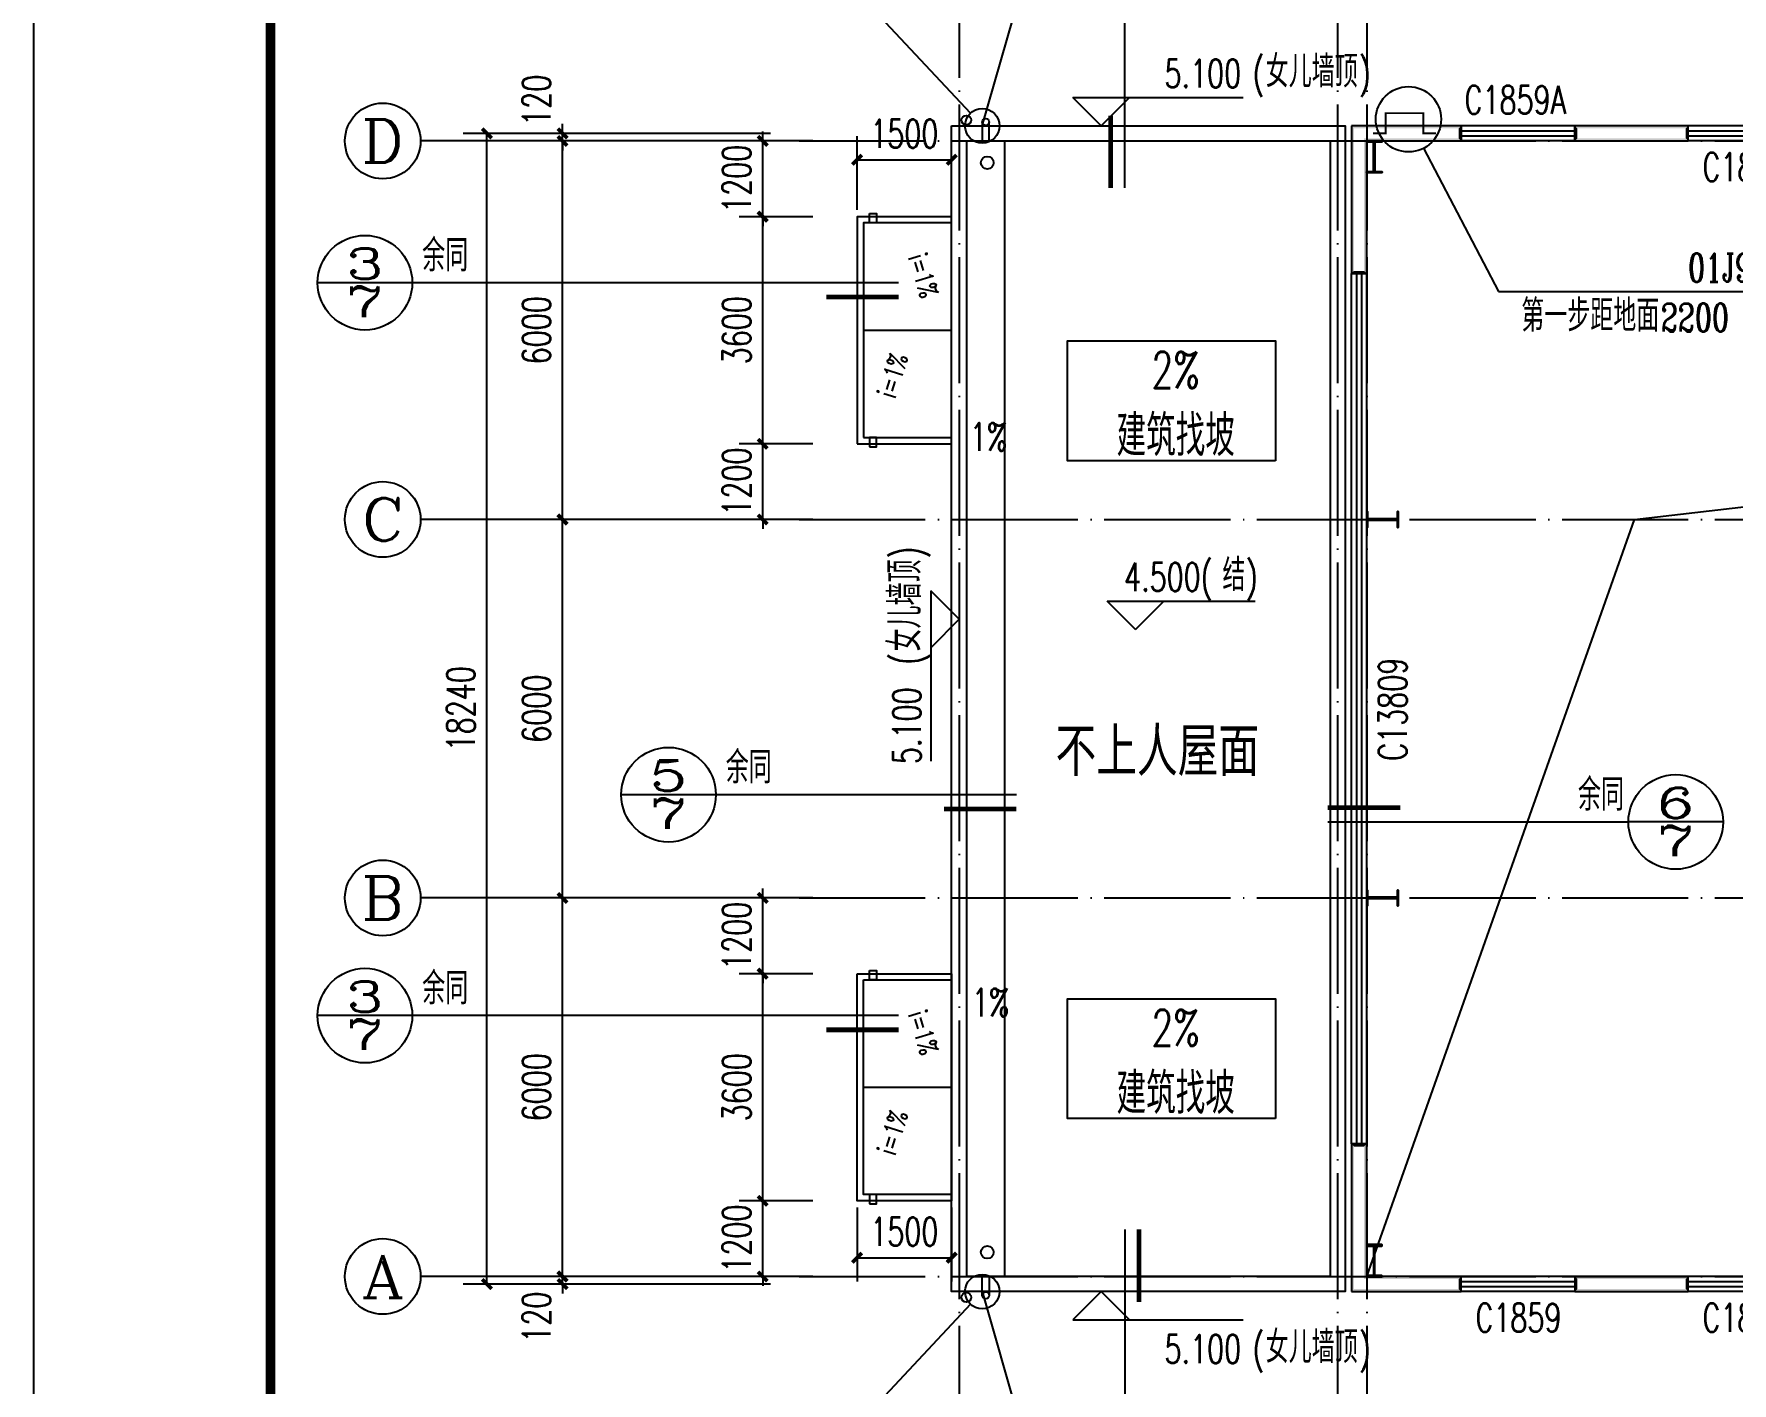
# Model space of a CAD drawing. Header units: millimetres. Extents: x 4279522 to 4437387, y 18981343 to 19528009.
# Drawn here: x 4333912 to 4360835, y 19281034 to 19302420 of the extents above; entities that cross this region are included whole.
import ezdxf
from ezdxf.enums import TextEntityAlignment as Align

# ---------------------------------------------------------------- set-up
doc = ezdxf.new("R2010")
doc.units = ezdxf.units.MM
doc.header["$LTSCALE"] = 1000
doc.header["$MEASUREMENT"] = 0
doc.linetypes.add('DOTE', pattern=[2.42, 2, -0.2, 0.02, -0.2])
doc.layers.get('Defpoints').update_dxf_attribs({"color": 1})
for name, color, linetype in [('0 -  屋顶线', 150, 'Continuous'), ('AXIS_TEXT', 7, 'Continuous'), ('AXIS_外部', 171, 'Continuous'), ('DIM_IDEN', 171, 'Continuous'), ('DIM_SYMB', 165, 'Continuous'), ('DOTE', 250, 'DOTE'), ('GROUND', 150, 'Continuous'), ('LVTRY', 6, 'Continuous'), ('PUB_DIM', 161, 'Continuous'), ('PUB_TEXT', 7, 'Continuous'), ('PUB_WALL', 9, 'Continuous'), ('ROOF', 4, 'Continuous'), ('TK', 4, 'Continuous'), ('VPIPE-雨水', 4, 'Continuous'), ('WALL', 9, 'Continuous'), ('WINDOW', 140, 'Continuous'), ('WINDOW_TEXT', 7, 'Continuous'), ('标高', 83, 'Continuous')]:
    doc.layers.add(name, color=color, linetype=linetype)
doc.layers.add('Pkpm_柱子', color=3, linetype='Continuous', lineweight=35)
doc.styles.add('_TCH_AXIS', font='COMPLEX', dxfattribs={"bigfont": 'GBCBIG'})
doc.styles.add('_TCH_DIM', font='SIMPLEX', dxfattribs={"bigfont": 'GBCBIG'})
doc.styles.add('_TCH_DIM_T3', font='SIMPLEX', dxfattribs={"width": 0.705882, "bigfont": 'GBCBIG'})
doc.styles.add('_TCH_LABEL', font='COMPLEX', dxfattribs={"bigfont": 'GBCBIG'})
doc.styles.add('_TCH_WINDOW', font='SIMPLEX', dxfattribs={"height": 3.5, "bigfont": 'GBCBIG'})
doc.styles.add('COMPLEX', font='COMPLEX')
doc.styles.add('HT', font='simhei.ttf', dxfattribs={"width": 0.7})
doc.dimstyles.new('_TCH_ARCH&&150', dxfattribs={"dimtxt": 446.25, "dimasz": 150, "dimexe": 375, "dimexo": 450, "dimgap": 189.375, "dimtad": 1, "dimdec": 0, "dimzin": 0, "dimdsep": 46, "dimtxsty": '_TCH_DIM_T3', "dimblk": 'ARCHTICK', "dimcen": 0.09, "dimclrt": 7, "dimazin": 2, "dimtfac": 1, "dimtdec": 0, "dimtix": 1, "dimtmove": 2, "dimatfit": 3, "dimfxl": 0, "dimtolj": 1, "dimtzin": 0, "dimarcsym": 0})

# ---------------------------------------------------------------- blocks, each defined once
blk = doc.blocks.new('GeYuanFrame_76024051', base_point=(18.76, 4.34))
at = {"layer": 'TK'}
blk.add_lwpolyline([(18.76, 424.34), (686.76, 424.34), (686.76, 4.34), (18.76, 4.34), (18.76, 424.34)], dxfattribs=at)
at = {"layer": 'TK', "const_width": 1}
blk.add_lwpolyline([(676.76, 414.34), (43.76, 414.34), (43.76, 14.34), (676.76, 14.34)], close=True, dxfattribs=at)
blk = doc.blocks.new('_ArchTick')
at = {"color": 0, "linetype": 'ByBlock', "const_width": 0.4}
blk.add_lwpolyline([(-0.5, -0.5), (0.5, 0.5)], dxfattribs=at)
blk = doc.blocks.new('*D184')
at = {"layer": 'Defpoints', "color": 0}
for p in [(4345466, 19283923), (4346712, 19283923), (4346712, 19282723)]:
    blk.add_point(p, dxfattribs=at)
at = {"layer": 'PUB_DIM', "color": 0, "lineweight": -2}
for p, q in [((4345466, 19283923), (4345466, 19284073)), ((4346262, 19283923), (4345091, 19283923)), ((4345466, 19282723), (4345466, 19283923)), ((4346262, 19282723), (4345091, 19282723)), ((4345466, 19282723), (4345466, 19282573))]:
    blk.add_line(p, q, dxfattribs=at)
at = {"layer": 'PUB_DIM', "color": 0, "lineweight": -2, "xscale": 150, "yscale": 150, "zscale": 150}
for p, rotation in [((4345466, 19283923), 270), ((4345466, 19282723), 90)]:
    blk.add_blockref('_ArchTick', p, dxfattribs=dict(at, rotation=rotation))
at = {"layer": 'PUB_DIM', "color": 7, "insert": (4345054, 19283323), "char_height": 446.2, "attachment_point": 5, "rotation": 90, "style": '_TCH_DIM_T3'}
blk.add_mtext('\\A1;1200', dxfattribs=at)
blk = doc.blocks.new('*D185')
at = {"layer": 'Defpoints', "color": 0}
for p in [(4345466, 19287523), (4346712, 19287523), (4346712, 19283923)]:
    blk.add_point(p, dxfattribs=at)
at = {"layer": 'PUB_DIM', "color": 0, "lineweight": -2}
for p, q in [((4346262, 19287523), (4345091, 19287523)), ((4345466, 19283923), (4345466, 19287523)), ((4346262, 19283923), (4345091, 19283923))]:
    blk.add_line(p, q, dxfattribs=at)
at = {"layer": 'PUB_DIM', "color": 0, "lineweight": -2, "xscale": 150, "yscale": 150, "zscale": 150}
for p, rotation in [((4345466, 19287523), 90), ((4345466, 19283923), 270)]:
    blk.add_blockref('_ArchTick', p, dxfattribs=dict(at, rotation=rotation))
at = {"layer": 'PUB_DIM', "color": 7, "insert": (4345054, 19285723), "char_height": 446.2, "attachment_point": 5, "rotation": 90, "style": '_TCH_DIM_T3'}
blk.add_mtext('\\A1;3600', dxfattribs=at)
blk = doc.blocks.new('*D186')
at = {"layer": 'Defpoints', "color": 0}
for p in [(4345466, 19288723), (4346712, 19288723), (4346712, 19287523)]:
    blk.add_point(p, dxfattribs=at)
at = {"layer": 'PUB_DIM', "color": 0, "lineweight": -2}
for p, q in [((4345466, 19288723), (4345466, 19288873)), ((4346262, 19288723), (4345091, 19288723)), ((4345466, 19287523), (4345466, 19288723)), ((4346262, 19287523), (4345091, 19287523)), ((4345466, 19287523), (4345466, 19287373))]:
    blk.add_line(p, q, dxfattribs=at)
at = {"layer": 'PUB_DIM', "color": 0, "lineweight": -2, "xscale": 150, "yscale": 150, "zscale": 150}
for p, rotation in [((4345466, 19288723), 270), ((4345466, 19287523), 90)]:
    blk.add_blockref('_ArchTick', p, dxfattribs=dict(at, rotation=rotation))
at = {"layer": 'PUB_DIM', "color": 7, "insert": (4345054, 19288123), "char_height": 446.2, "attachment_point": 5, "rotation": 90, "style": '_TCH_DIM_T3'}
blk.add_mtext('\\A1;1200', dxfattribs=at)
blk = doc.blocks.new('*D187')
at = {"layer": 'Defpoints', "color": 0}
for p in [(4346962, 19284266), (4348462, 19284266), (4348462, 19283021)]:
    blk.add_point(p, dxfattribs=at)
at = {"layer": 'PUB_DIM', "color": 0, "lineweight": -2}
for p, q in [((4346962, 19283816), (4346962, 19282646)), ((4348462, 19283816), (4348462, 19282646)), ((4346962, 19283021), (4348462, 19283021))]:
    blk.add_line(p, q, dxfattribs=at)
at = {"layer": 'PUB_DIM', "color": 0, "lineweight": -2, "xscale": 150, "yscale": 150, "zscale": 150, "rotation": 180}
blk.add_blockref('_ArchTick', (4346962, 19283021), dxfattribs=at)
at = {"layer": 'PUB_DIM', "color": 0, "lineweight": -2, "xscale": 150, "yscale": 150, "zscale": 150}
blk.add_blockref('_ArchTick', (4348462, 19283021), dxfattribs=at)
at = {"layer": 'PUB_DIM', "color": 7, "insert": (4347712, 19283433), "char_height": 446.2, "attachment_point": 5, "style": '_TCH_DIM_T3'}
blk.add_mtext('\\A1;1500', dxfattribs=at)
blk = doc.blocks.new('*D188')
at = {"layer": 'Defpoints', "color": 0}
for p in [(4345466, 19300723), (4346712, 19300723), (4346712, 19299523)]:
    blk.add_point(p, dxfattribs=at)
at = {"layer": 'PUB_DIM', "color": 0, "lineweight": -2}
for p, q in [((4346262, 19300723), (4345091, 19300723)), ((4345466, 19300723), (4345466, 19300873)), ((4345466, 19299523), (4345466, 19300723)), ((4346262, 19299523), (4345091, 19299523)), ((4345466, 19299523), (4345466, 19299373))]:
    blk.add_line(p, q, dxfattribs=at)
at = {"layer": 'PUB_DIM', "color": 0, "lineweight": -2, "xscale": 150, "yscale": 150, "zscale": 150}
for p, rotation in [((4345466, 19300723), 270), ((4345466, 19299523), 90)]:
    blk.add_blockref('_ArchTick', p, dxfattribs=dict(at, rotation=rotation))
at = {"layer": 'PUB_DIM', "color": 7, "insert": (4345054, 19300123), "char_height": 446.2, "attachment_point": 5, "rotation": 90, "style": '_TCH_DIM_T3'}
blk.add_mtext('\\A1;1200', dxfattribs=at)
blk = doc.blocks.new('*D189')
at = {"layer": 'Defpoints', "color": 0}
for p in [(4345466, 19299523), (4346712, 19299523), (4346712, 19295923)]:
    blk.add_point(p, dxfattribs=at)
at = {"layer": 'PUB_DIM', "color": 0, "lineweight": -2}
for p, q in [((4346262, 19299523), (4345091, 19299523)), ((4345466, 19295923), (4345466, 19299523)), ((4346262, 19295923), (4345091, 19295923))]:
    blk.add_line(p, q, dxfattribs=at)
at = {"layer": 'PUB_DIM', "color": 0, "lineweight": -2, "xscale": 150, "yscale": 150, "zscale": 150}
for p, rotation in [((4345466, 19299523), 90), ((4345466, 19295923), 270)]:
    blk.add_blockref('_ArchTick', p, dxfattribs=dict(at, rotation=rotation))
at = {"layer": 'PUB_DIM', "color": 7, "insert": (4345054, 19297723), "char_height": 446.2, "attachment_point": 5, "rotation": 90, "style": '_TCH_DIM_T3'}
blk.add_mtext('\\A1;3600', dxfattribs=at)
blk = doc.blocks.new('*D190')
at = {"layer": 'Defpoints', "color": 0}
for p in [(4345466, 19295923), (4346712, 19295923), (4346712, 19294723)]:
    blk.add_point(p, dxfattribs=at)
at = {"layer": 'PUB_DIM', "color": 0, "lineweight": -2}
for p, q in [((4346262, 19295923), (4345091, 19295923)), ((4345466, 19295923), (4345466, 19296073)), ((4345466, 19294723), (4345466, 19295923)), ((4346262, 19294723), (4345091, 19294723)), ((4345466, 19294723), (4345466, 19294573))]:
    blk.add_line(p, q, dxfattribs=at)
at = {"layer": 'PUB_DIM', "color": 0, "lineweight": -2, "xscale": 150, "yscale": 150, "zscale": 150}
for p, rotation in [((4345466, 19295923), 270), ((4345466, 19294723), 90)]:
    blk.add_blockref('_ArchTick', p, dxfattribs=dict(at, rotation=rotation))
at = {"layer": 'PUB_DIM', "color": 7, "insert": (4345054, 19295323), "char_height": 446.2, "attachment_point": 5, "rotation": 90, "style": '_TCH_DIM_T3'}
blk.add_mtext('\\A1;1200', dxfattribs=at)
blk = doc.blocks.new('*D191')
at = {"layer": 'Defpoints', "color": 0}
for p in [(4348462, 19300426), (4346962, 19299180), (4348462, 19299180)]:
    blk.add_point(p, dxfattribs=at)
at = {"layer": 'PUB_DIM', "color": 0, "lineweight": -2}
for p, q in [((4346962, 19299630), (4346962, 19300801)), ((4348462, 19299630), (4348462, 19300801)), ((4346962, 19300426), (4348462, 19300426))]:
    blk.add_line(p, q, dxfattribs=at)
at = {"layer": 'PUB_DIM', "color": 0, "lineweight": -2, "xscale": 150, "yscale": 150, "zscale": 150, "rotation": 180}
blk.add_blockref('_ArchTick', (4346962, 19300426), dxfattribs=at)
at = {"layer": 'PUB_DIM', "color": 0, "lineweight": -2, "xscale": 150, "yscale": 150, "zscale": 150}
blk.add_blockref('_ArchTick', (4348462, 19300426), dxfattribs=at)
at = {"layer": 'PUB_DIM', "color": 7, "insert": (4347712, 19300839), "char_height": 446.2, "attachment_point": 5, "style": '_TCH_DIM_T3'}
blk.add_mtext('\\A1;1500', dxfattribs=at)
blk = doc.blocks.new('*D298')
at = {"layer": 'AXIS_外部', "color": 0, "lineweight": -2}
for p, q in [((4345592, 19282723), (4341917, 19282723)), ((4342292, 19282723), (4342292, 19282873)), ((4342292, 19282603), (4342292, 19282723)), ((4345592, 19282603), (4341917, 19282603)), ((4342292, 19282603), (4342292, 19282453))]:
    blk.add_line(p, q, dxfattribs=at)
at = {"layer": 'Defpoints', "color": 0}
for p in [(4342292, 19282723), (4346042, 19282723), (4346042, 19282603)]:
    blk.add_point(p, dxfattribs=at)
at = {"layer": 'AXIS_外部', "color": 0, "lineweight": -2, "xscale": 150, "yscale": 150, "zscale": 150}
for p, rotation in [((4342292, 19282723), 270), ((4342292, 19282603), 90)]:
    blk.add_blockref('_ArchTick', p, dxfattribs=dict(at, rotation=rotation))
at = {"layer": 'AXIS_外部', "color": 7, "insert": (4341880, 19282078), "char_height": 446.2, "attachment_point": 5, "rotation": 90, "style": '_TCH_DIM_T3'}
blk.add_mtext('\\A1;120', dxfattribs=at)
blk = doc.blocks.new('*D299')
at = {"layer": 'AXIS_外部', "color": 0, "lineweight": -2}
for p, q in [((4345592, 19288723), (4341917, 19288723)), ((4342292, 19282723), (4342292, 19288723)), ((4345592, 19282723), (4341917, 19282723))]:
    blk.add_line(p, q, dxfattribs=at)
at = {"layer": 'Defpoints', "color": 0}
for p in [(4342292, 19288723), (4346042, 19288723), (4346042, 19282723)]:
    blk.add_point(p, dxfattribs=at)
at = {"layer": 'AXIS_外部', "color": 0, "lineweight": -2, "xscale": 150, "yscale": 150, "zscale": 150}
for p, rotation in [((4342292, 19288723), 90), ((4342292, 19282723), 270)]:
    blk.add_blockref('_ArchTick', p, dxfattribs=dict(at, rotation=rotation))
at = {"layer": 'AXIS_外部', "color": 7, "insert": (4341880, 19285723), "char_height": 446.2, "attachment_point": 5, "rotation": 90, "style": '_TCH_DIM_T3'}
blk.add_mtext('\\A1;6000', dxfattribs=at)
blk = doc.blocks.new('*D300')
at = {"layer": 'AXIS_外部', "color": 0, "lineweight": -2}
for p, q in [((4345592, 19294723), (4341917, 19294723)), ((4342292, 19288723), (4342292, 19294723)), ((4345592, 19288723), (4341917, 19288723))]:
    blk.add_line(p, q, dxfattribs=at)
at = {"layer": 'Defpoints', "color": 0}
for p in [(4342292, 19294723), (4346042, 19294723), (4346042, 19288723)]:
    blk.add_point(p, dxfattribs=at)
at = {"layer": 'AXIS_外部', "color": 0, "lineweight": -2, "xscale": 150, "yscale": 150, "zscale": 150}
for p, rotation in [((4342292, 19294723), 90), ((4342292, 19288723), 270)]:
    blk.add_blockref('_ArchTick', p, dxfattribs=dict(at, rotation=rotation))
at = {"layer": 'AXIS_外部', "color": 7, "insert": (4341880, 19291723), "char_height": 446.2, "attachment_point": 5, "rotation": 90, "style": '_TCH_DIM_T3'}
blk.add_mtext('\\A1;6000', dxfattribs=at)
blk = doc.blocks.new('*D301')
at = {"layer": 'AXIS_外部', "color": 0, "lineweight": -2}
for p, q in [((4345592, 19300723), (4341917, 19300723)), ((4342292, 19294723), (4342292, 19300723)), ((4345592, 19294723), (4341917, 19294723))]:
    blk.add_line(p, q, dxfattribs=at)
at = {"layer": 'Defpoints', "color": 0}
for p in [(4342292, 19300723), (4346042, 19300723), (4346042, 19294723)]:
    blk.add_point(p, dxfattribs=at)
at = {"layer": 'AXIS_外部', "color": 0, "lineweight": -2, "xscale": 150, "yscale": 150, "zscale": 150}
for p, rotation in [((4342292, 19300723), 90), ((4342292, 19294723), 270)]:
    blk.add_blockref('_ArchTick', p, dxfattribs=dict(at, rotation=rotation))
at = {"layer": 'AXIS_外部', "color": 7, "insert": (4341880, 19297723), "char_height": 446.2, "attachment_point": 5, "rotation": 90, "style": '_TCH_DIM_T3'}
blk.add_mtext('\\A1;6000', dxfattribs=at)
blk = doc.blocks.new('*D302')
at = {"layer": 'AXIS_外部', "color": 0, "lineweight": -2}
for p, q in [((4342292, 19300843), (4342292, 19300993)), ((4345592, 19300843), (4341917, 19300843)), ((4345592, 19300723), (4341917, 19300723)), ((4342292, 19300723), (4342292, 19300843)), ((4342292, 19300723), (4342292, 19300573))]:
    blk.add_line(p, q, dxfattribs=at)
at = {"layer": 'Defpoints', "color": 0}
for p in [(4342292, 19300843), (4346042, 19300843), (4346042, 19300723)]:
    blk.add_point(p, dxfattribs=at)
at = {"layer": 'AXIS_外部', "color": 0, "lineweight": -2, "xscale": 150, "yscale": 150, "zscale": 150}
for p, rotation in [((4342292, 19300843), 270), ((4342292, 19300723), 90)]:
    blk.add_blockref('_ArchTick', p, dxfattribs=dict(at, rotation=rotation))
at = {"layer": 'AXIS_外部', "color": 7, "insert": (4341880, 19301368), "char_height": 446.2, "attachment_point": 5, "rotation": 90, "style": '_TCH_DIM_T3'}
blk.add_mtext('\\A1;120', dxfattribs=at)
blk = doc.blocks.new('*D303')
at = {"layer": 'AXIS_外部', "color": 0, "lineweight": -2}
for p, q in [((4345592, 19300843), (4340717, 19300843)), ((4341092, 19282603), (4341092, 19300843)), ((4345592, 19282603), (4340717, 19282603))]:
    blk.add_line(p, q, dxfattribs=at)
at = {"layer": 'Defpoints', "color": 0}
for p in [(4341092, 19300843), (4346042, 19300843), (4346042, 19282603)]:
    blk.add_point(p, dxfattribs=at)
at = {"layer": 'AXIS_外部', "color": 0, "lineweight": -2, "xscale": 150, "yscale": 150, "zscale": 150}
for p, rotation in [((4341092, 19300843), 90), ((4341092, 19282603), 270)]:
    blk.add_blockref('_ArchTick', p, dxfattribs=dict(at, rotation=rotation))
at = {"layer": 'AXIS_外部', "color": 7, "insert": (4340680, 19291723), "char_height": 446.2, "attachment_point": 5, "rotation": 90, "style": '_TCH_DIM_T3'}
blk.add_mtext('\\A1;18240', dxfattribs=at)
blk = doc.blocks.new('$WINLIB2D$00000001')
for p, q in [((-0.5, 0.5), (0.5, 0.5)), ((-0.5, 0.5), (-0.5, -0.5)), ((0.5, -0.5), (0.5, 0.5)), ((0.5, 0.1667), (-0.5, 0.1667)), ((0.5, -0.1667), (-0.5, -0.1667)), ((-0.5, -0.5), (0.5, -0.5))]:
    blk.add_line(p, q)
blk = doc.blocks.new('_AXISO')
blk.add_circle((0, 0), 0.5)
at = {"layer": 'AXIS_TEXT', "style": 'COMPLEX', "width": 1.041667}
blk.add_attdef('A', text='', height=0.56, dxfattribs=at).set_placement((-0.25, -0.28), (0.25, -0.28), align=Align.FIT)

msp = doc.modelspace()

# ---------------------------------------------------------------- hatches: boundary and pattern name
at = {"layer": 'Pkpm_柱子'}
for points in [[(4355042.2, 19300223.4), (4355042.2, 19300235.4), (4355157.2, 19300235.4), (4355157.2, 19300711.4), (4355042.2, 19300711.4), (4355042.2, 19300723.4), (4355282.2, 19300723.4), (4355282.2, 19300711.4), (4355167.2, 19300711.4), (4355167.2, 19300235.4), (4355282.2, 19300235.4), (4355282.2, 19300223.4)], [(4355042.2, 19294603.4), (4355054.2, 19294603.4), (4355054.2, 19294718.4), (4355530.2, 19294718.4), (4355530.2, 19294603.4), (4355542.2, 19294603.4), (4355542.2, 19294843.4), (4355530.2, 19294843.4), (4355530.2, 19294728.4), (4355054.2, 19294728.4), (4355054.2, 19294843.4), (4355042.2, 19294843.4)], [(4355042.2, 19288603.4), (4355054.2, 19288603.4), (4355054.2, 19288718.4), (4355530.2, 19288718.4), (4355530.2, 19288603.4), (4355542.2, 19288603.4), (4355542.2, 19288843.4), (4355530.2, 19288843.4), (4355530.2, 19288728.4), (4355054.2, 19288728.4), (4355054.2, 19288843.4), (4355042.2, 19288843.4)], [(4355042.2, 19283223.4), (4355042.2, 19283211.4), (4355157.2, 19283211.4), (4355157.2, 19282735.4), (4355042.2, 19282735.4), (4355042.2, 19282723.4), (4355282.2, 19282723.4), (4355282.2, 19282735.4), (4355167.2, 19282735.4), (4355167.2, 19283211.4), (4355282.2, 19283211.4), (4355282.2, 19283223.4)]]:
    msp.add_hatch(color=256, dxfattribs=at).paths.add_polyline_path(points)
at = {"layer": 'PUB_WALL'}
for points in [[(4356542.2, 19300963.4), (4354802.2, 19300963.4), (4354842.2, 19300923.4), (4356502.2, 19300923.4)], [(4354802.2, 19300963.4), (4354802.2, 19298623.4), (4354842.2, 19298663.4), (4354842.2, 19300923.4)], [(4356542.2, 19300723.4), (4356542.2, 19300963.4), (4356502.2, 19300923.4), (4356502.2, 19300763.4)], [(4360142.2, 19300963.4), (4358342.2, 19300963.4), (4358382.2, 19300923.4), (4360102.2, 19300923.4)], [(4358342.2, 19300963.4), (4358342.2, 19300723.4), (4358382.2, 19300763.4), (4358382.2, 19300923.4)], [(4360142.2, 19300723.4), (4360142.2, 19300963.4), (4360102.2, 19300923.4), (4360102.2, 19300763.4)], [(4355042.2, 19300723.4), (4356542.2, 19300723.4), (4356502.2, 19300763.4), (4355002.2, 19300763.4)], [(4355042.2, 19298623.4), (4355042.2, 19300723.4), (4355002.2, 19300763.4), (4355002.2, 19298663.4)], [(4358342.2, 19300723.4), (4360142.2, 19300723.4), (4360102.2, 19300763.4), (4358382.2, 19300763.4)], [(4354802.2, 19298623.4), (4355042.2, 19298623.4), (4355002.2, 19298663.4), (4354842.2, 19298663.4)], [(4355042.2, 19284823.4), (4354802.2, 19284823.4), (4354842.2, 19284783.4), (4355002.2, 19284783.4)], [(4354802.2, 19284823.4), (4354802.2, 19282483.4), (4354842.2, 19282523.4), (4354842.2, 19284783.4)], [(4355042.2, 19282723.4), (4355042.2, 19284823.4), (4355002.2, 19284783.4), (4355002.2, 19282683.4)], [(4356542.2, 19282723.4), (4355042.2, 19282723.4), (4355002.2, 19282683.4), (4356502.2, 19282683.4)], [(4356542.2, 19282483.4), (4356542.2, 19282723.4), (4356502.2, 19282683.4), (4356502.2, 19282523.4)], [(4360142.2, 19282723.4), (4358342.2, 19282723.4), (4358382.2, 19282683.4), (4360102.2, 19282683.4)], [(4358342.2, 19282723.4), (4358342.2, 19282483.4), (4358382.2, 19282523.4), (4358382.2, 19282683.4)], [(4360142.2, 19282483.4), (4360142.2, 19282723.4), (4360102.2, 19282683.4), (4360102.2, 19282523.4)], [(4354802.2, 19282483.4), (4356542.2, 19282483.4), (4356502.2, 19282523.4), (4354842.2, 19282523.4)], [(4358342.2, 19282483.4), (4360142.2, 19282483.4), (4360102.2, 19282523.4), (4358382.2, 19282523.4)]]:
    msp.add_hatch(color=256, dxfattribs=at).paths.add_polyline_path(points)

# ---------------------------------------------------------------- linework, layer by layer
at = {"const_width": 30}
msp.add_lwpolyline([(4356142.2, 19300843.4), (4355942.2, 19300843.4), (4355942.2, 19301163.4), (4355342.2, 19301163.4), (4355342.2, 19300843.4), (4355142.2, 19300843.4)], dxfattribs=at)
at = {"layer": '0 -  屋顶线'}
for points in [[(4353596.4, 19295654), (4350296.4, 19295654), (4350296.4, 19297554), (4353596.4, 19297554)], [(4353596.4, 19285225.7), (4350296.4, 19285225.7), (4350296.4, 19287125.7), (4353596.4, 19287125.7)]]:
    msp.add_lwpolyline(points, close=True, dxfattribs=at)
at = {"layer": 'AXIS_外部'}
for p, q in [((4346042.2, 19300723.4), (4340042.2, 19300723.4)), ((4346042.2, 19294723.4), (4340042.2, 19294723.4)), ((4346042.2, 19288723.4), (4340042.2, 19288723.4)), ((4346042.2, 19282723.4), (4340042.2, 19282723.4))]:
    msp.add_line(p, q, dxfattribs=at)
at = {"layer": 'DIM_IDEN'}
for p, q in [((4351206.5, 19299978.6), (4351206.5, 19313979.4)), ((4348760.3, 19301163.3), (4346529.6, 19303549.1)), ((4348947.2, 19300963.4), (4349618, 19303306.9)), ((4339909.8, 19298476.2), (4338409.8, 19298476.2)), ((4341994.6, 19298476.2), (4339909.8, 19298476.2)), ((4347620.5, 19298476.2), (4341994.6, 19298476.2)), ((4344723.2, 19290360.3), (4343223.2, 19290360.3)), ((4346808, 19290360.3), (4344723.2, 19290360.3)), ((4349489, 19290360.3), (4346808, 19290360.3)), ((4354426.3, 19289928.6), (4357107.3, 19289928.6)), ((4357107.3, 19289928.6), (4359192.1, 19289928.6)), ((4360692.1, 19289928.6), (4359192.1, 19289928.6)), ((4339909.8, 19286858), (4338409.8, 19286858)), ((4341994.6, 19286858), (4339909.8, 19286858)), ((4347620.5, 19286858), (4341994.6, 19286858)), ((4351206.5, 19283468.2), (4351206.5, 19269467.4)), ((4348947.2, 19282483.4), (4349618, 19280139.9)), ((4348760.3, 19282283.4), (4346529.6, 19279897.7))]:
    msp.add_line(p, q, dxfattribs=at)
at = {"layer": 'DIM_IDEN', "color": 0}
for p, q in [((4355944.9, 19300608), (4357130.9, 19298334.7)), ((4357130.9, 19298334.7), (4362470.9, 19298334.7))]:
    msp.add_line(p, q, dxfattribs=at)
at = {"layer": 'DIM_IDEN', "const_width": 75}
for points in [[(4350981.5, 19299978.6), (4350981.5, 19301126.4)], [(4347620.5, 19298251.2), (4346472.7, 19298251.2)], [(4349489, 19290135.3), (4348341.2, 19290135.3)], [(4354426.3, 19290153.6), (4355574.1, 19290153.6)], [(4347620.5, 19286633), (4346472.7, 19286633)], [(4351431.5, 19283468.2), (4351431.5, 19282320.4)]]:
    msp.add_lwpolyline(points, dxfattribs=at)
at = {"layer": 'DIM_IDEN', "color": 0}
msp.add_circle((4355705.3, 19301067.2), 517.9, dxfattribs=at)
at = {"layer": 'DIM_IDEN'}
for centre, radius in [((4348947.2, 19300963.4), 273.7), ((4339159.8, 19298476.2), 750), ((4343973.2, 19290360.3), 750), ((4359942.1, 19289928.6), 750), ((4339159.8, 19286858), 750), ((4348947.2, 19282483.4), 273.7)]:
    msp.add_circle(centre, radius, dxfattribs=at)
at = {"layer": 'DIM_SYMB'}
for points in [[(4347973.5, 19297860.2, 0, 0, 0), (4347650.7, 19298901.7, 80, 0, 0), (4347561.9, 19299188.3, 0, 0, 0)], [(4347973.5, 19297586.6, 0, 0, 0), (4347650.7, 19296545, 80, 0, 0), (4347561.9, 19296258.5, 0, 0, 0)], [(4352996.4, 19296604, 0, 0, 0), (4351446.4, 19296604, 120, 0, 0), (4350996.4, 19296604, 0, 0, 0)], [(4347973.5, 19285860.2, 0, 0, 0), (4347650.7, 19286901.7, 80, 0, 0), (4347561.9, 19287188.3, 0, 0, 0)], [(4352996.4, 19286175.7, 0, 0, 0), (4351446.4, 19286175.7, 120, 0, 0), (4350996.4, 19286175.7, 0, 0, 0)], [(4347973.5, 19285586.6, 0, 0, 0), (4347650.7, 19284545, 80, 0, 0), (4347561.9, 19284258.5, 0, 0, 0)]]:
    msp.add_lwpolyline(points, format="xyseb", dxfattribs=at)
at = {"layer": 'DOTE'}
for p, q in [((4348582.2, 19303723.4), (4348582.2, 19279723.4)), ((4354582.2, 19303723.4), (4354582.2, 19279723.4)), ((4355042.2, 19303723.4), (4355042.2, 19279723.4)), ((4346042.2, 19300723.4), (4414042.2, 19300723.4)), ((4346042.2, 19294723.4), (4414042.2, 19294723.4)), ((4346042.2, 19288723.4), (4414042.2, 19288723.4)), ((4346042.2, 19282723.4), (4414042.2, 19282723.4))]:
    msp.add_line(p, q, dxfattribs=at)
at = {"layer": 'GROUND'}
for p, q in [((4349302.2, 19300723.4), (4349302.2, 19282723.4)), ((4347062.2, 19297723.4), (4348462.2, 19297723.4)), ((4347062.2, 19285723.4), (4348462.2, 19285723.4))]:
    msp.add_line(p, q, dxfattribs=at)
for points in [[(4348462.2, 19300963.4), (4354702.2, 19300963.4), (4354702.2, 19282483.4), (4348462.2, 19282483.4)], [(4348702.2, 19300723.4), (4354462.2, 19300723.4), (4354462.2, 19282723.4), (4348702.2, 19282723.4)], [(4346962.2, 19295923.4), (4348462.2, 19295923.4), (4348462.2, 19299523.4), (4346962.2, 19299523.4)], [(4347062.2, 19296023.4), (4348462.2, 19296023.4), (4348462.2, 19299423.4), (4347062.2, 19299423.4)], [(4346962.2, 19287523.4), (4348462.2, 19287523.4), (4348462.2, 19283923.4), (4346962.2, 19283923.4)], [(4347062.2, 19287423.4), (4348462.2, 19287423.4), (4348462.2, 19284023.4), (4347062.2, 19284023.4)]]:
    msp.add_lwpolyline(points, close=True, dxfattribs=at)
msp.add_lwpolyline([(4355042.2, 19282723.4), (4359291, 19294723.4), (4411042.2, 19300723.4)], dxfattribs=at)
at = {"layer": 'LVTRY'}
for points in [[(4348947.2, 19301023.4), (4348947.2, 19300723.4), (4349057.2, 19300723.4), (4349057.2, 19301023.4)], [(4348947.2, 19282423.4), (4348947.2, 19282723.4), (4349057.2, 19282723.4), (4349057.2, 19282423.4)]]:
    msp.add_lwpolyline(points, dxfattribs=at)
for points in [[(4347162.2, 19299573.4), (4347272.2, 19299573.4), (4347272.2, 19299423.4), (4347162.2, 19299423.4)], [(4347162.2, 19295873.4), (4347272.2, 19295873.4), (4347272.2, 19296023.4), (4347162.2, 19296023.4)], [(4347162.2, 19287573.4), (4347272.2, 19287573.4), (4347272.2, 19287423.4), (4347162.2, 19287423.4)], [(4347162.2, 19283873.4), (4347272.2, 19283873.4), (4347272.2, 19284023.4), (4347162.2, 19284023.4)]]:
    msp.add_lwpolyline(points, close=True, dxfattribs=at)
for centre in [(4349002.2, 19301023.4), (4349002.2, 19282423.4)]:
    msp.add_circle(centre, 55, dxfattribs=at)
at = {"layer": 'Pkpm_柱子'}
for points in [[(4355042.2, 19300223.4), (4355042.2, 19300235.4), (4355157.2, 19300235.4), (4355157.2, 19300711.4), (4355042.2, 19300711.4), (4355042.2, 19300723.4), (4355282.2, 19300723.4), (4355282.2, 19300711.4), (4355167.2, 19300711.4), (4355167.2, 19300235.4), (4355282.2, 19300235.4), (4355282.2, 19300223.4)], [(4355042.2, 19294603.4), (4355054.2, 19294603.4), (4355054.2, 19294718.4), (4355530.2, 19294718.4), (4355530.2, 19294603.4), (4355542.2, 19294603.4), (4355542.2, 19294843.4), (4355530.2, 19294843.4), (4355530.2, 19294728.4), (4355054.2, 19294728.4), (4355054.2, 19294843.4), (4355042.2, 19294843.4)], [(4355042.2, 19288603.4), (4355054.2, 19288603.4), (4355054.2, 19288718.4), (4355530.2, 19288718.4), (4355530.2, 19288603.4), (4355542.2, 19288603.4), (4355542.2, 19288843.4), (4355530.2, 19288843.4), (4355530.2, 19288728.4), (4355054.2, 19288728.4), (4355054.2, 19288843.4), (4355042.2, 19288843.4)], [(4355042.2, 19283223.4), (4355042.2, 19283211.4), (4355157.2, 19283211.4), (4355157.2, 19282735.4), (4355042.2, 19282735.4), (4355042.2, 19282723.4), (4355282.2, 19282723.4), (4355282.2, 19282735.4), (4355167.2, 19282735.4), (4355167.2, 19283211.4), (4355282.2, 19283211.4), (4355282.2, 19283223.4)]]:
    msp.add_lwpolyline(points, close=True, dxfattribs=at)
at = {"layer": 'PUB_DIM'}
for p, q in [((4350832.2, 19300963.4), (4350382.2, 19301413.4)), ((4350382.2, 19301413.4), (4353082.2, 19301413.4)), ((4350832.2, 19300963.4), (4351282.2, 19301413.4)), ((4348582.2, 19293140.7), (4348132.2, 19293590.7)), ((4348132.2, 19293590.7), (4348132.2, 19290890.7)), ((4348582.2, 19293140.7), (4348132.2, 19292690.7)), ((4350832.2, 19282483.4), (4350382.2, 19282033.4)), ((4350832.2, 19282483.4), (4351282.2, 19282033.4)), ((4350382.2, 19282033.4), (4353082.2, 19282033.4))]:
    msp.add_line(p, q, dxfattribs=at)
for points in [[(4349004.4, 19296467.2, 0, 0, 0), (4349004.4, 19297514.7, 120, 0, 0), (4349004.4, 19297964.7, 0, 0, 0)], [(4349037.3, 19286633.4, 0, 0, 0), (4349037.3, 19285585.9, 120, 0, 0), (4349037.3, 19285135.9, 0, 0, 0)]]:
    msp.add_lwpolyline(points, format="xyseb", dxfattribs=at)
at = {"layer": 'ROOF'}
for centre in [(4349027.1, 19300378.8), (4349027.1, 19283107.4)]:
    msp.add_circle(centre, 100, dxfattribs=at)
at = {"layer": 'VPIPE-雨水', "linetype": 'Continuous'}
for centre in [(4348694.9, 19301054.5), (4348694.9, 19282392.3)]:
    msp.add_circle(centre, 75, dxfattribs=at)
at = {"layer": 'WALL'}
for p, q in [((4356542.2, 19300963.4), (4354802.2, 19300963.4)), ((4354802.2, 19300963.4), (4354802.2, 19298623.4)), ((4356542.2, 19300723.4), (4356542.2, 19300963.4)), ((4360142.2, 19300963.4), (4358342.2, 19300963.4)), ((4358342.2, 19300963.4), (4358342.2, 19300723.4)), ((4360142.2, 19300723.4), (4360142.2, 19300963.4)), ((4355042.2, 19300723.4), (4356542.2, 19300723.4)), ((4355042.2, 19298623.4), (4355042.2, 19300723.4)), ((4358342.2, 19300723.4), (4360142.2, 19300723.4)), ((4354802.2, 19298623.4), (4355042.2, 19298623.4)), ((4355042.2, 19284823.4), (4354802.2, 19284823.4)), ((4354802.2, 19284823.4), (4354802.2, 19282483.4)), ((4355042.2, 19282723.4), (4355042.2, 19284823.4)), ((4356542.2, 19282723.4), (4355042.2, 19282723.4)), ((4356542.2, 19282483.4), (4356542.2, 19282723.4)), ((4360142.2, 19282723.4), (4358342.2, 19282723.4)), ((4358342.2, 19282723.4), (4358342.2, 19282483.4)), ((4360142.2, 19282483.4), (4360142.2, 19282723.4)), ((4354802.2, 19282483.4), (4356542.2, 19282483.4)), ((4358342.2, 19282483.4), (4360142.2, 19282483.4))]:
    msp.add_line(p, q, dxfattribs=at)
at = {"layer": '标高'}
for p, q in [((4351376.6, 19292980.9), (4350926.6, 19293430.9)), ((4350926.6, 19293430.9), (4353274.1, 19293430.9)), ((4351376.6, 19292980.9), (4351826.6, 19293430.9))]:
    msp.add_line(p, q, dxfattribs=at)

# ---------------------------------------------------------------- block references
at = {"xscale": 150, "yscale": 150, "zscale": 150}
msp.add_blockref('GeYuanFrame_76024051', (4333912, 19258564.8), dxfattribs=at)
at = {"layer": 'AXIS_外部'}
ref = msp.add_blockref('_AXISO', (4339442.2, 19300723.4), dxfattribs=dict(at, xscale=1200, yscale=1200, zscale=1200))
ref.add_attrib('A', 'D', dxfattribs={"layer": 'AXIS_TEXT', "height": 678.8, "style": '_TCH_AXIS', "width": 1.235294}).set_placement((4339102.8, 19300384), (4339781.6, 19300384), align=Align.FIT)
ref = msp.add_blockref('_AXISO', (4339442.2, 19294723.4), dxfattribs=dict(at, xscale=1200, yscale=1200, zscale=1200))
ref.add_attrib('A', 'C', dxfattribs={"layer": 'AXIS_TEXT', "height": 678.8, "style": '_TCH_AXIS', "width": 1.4}).set_placement((4339102.8, 19294384), (4339781.6, 19294384), align=Align.FIT)
ref = msp.add_blockref('_AXISO', (4339442.2, 19288723.4), dxfattribs=dict(at, xscale=1200, yscale=1200, zscale=1200))
ref.add_attrib('A', 'B', dxfattribs={"layer": 'AXIS_TEXT', "height": 678.8, "style": '_TCH_AXIS', "width": 1.235294}).set_placement((4339102.8, 19288384), (4339781.6, 19288384), align=Align.FIT)
ref = msp.add_blockref('_AXISO', (4339442.2, 19282723.4), dxfattribs=dict(at, xscale=1200, yscale=1200, zscale=1200))
ref.add_attrib('A', 'A', dxfattribs={"layer": 'AXIS_TEXT', "height": 678.8, "style": '_TCH_AXIS', "width": 1.166667}).set_placement((4339102.8, 19282384), (4339781.6, 19282384), align=Align.FIT)
at = {"layer": 'WINDOW'}
ref = msp.add_blockref('$WINLIB2D$00000001', (4357442.2, 19300843.4), dxfattribs=dict(at, xscale=-1800, yscale=-240, zscale=-1800))
ref.add_attrib('A', 'C1859A', (4356594.7, 19301152.8), dxfattribs={"layer": 'WINDOW_TEXT', "height": 446.25, "style": '_TCH_WINDOW', "width": 0.705882})
ref = msp.add_blockref('$WINLIB2D$00000001', (4361042.2, 19300843.4), dxfattribs=dict(at, xscale=-1800, yscale=240, zscale=-1800))
ref.add_attrib('A', 'C1859', (4360367.2, 19300087.8), dxfattribs={"layer": 'WINDOW_TEXT', "height": 446.25, "style": '_TCH_WINDOW', "width": 0.705882})
ref = msp.add_blockref('$WINLIB2D$00000001', (4354922.2, 19291723.4), dxfattribs=dict(at, xscale=-13800.00000931323, yscale=-240, zscale=-13800.00000931323, rotation=270))
ref.add_attrib('A', 'C13809', (4355677.8, 19290898.4), dxfattribs={"layer": 'WINDOW_TEXT', "height": 446.25, "rotation": 90, "style": '_TCH_WINDOW', "width": 0.705882})
ref = msp.add_blockref('$WINLIB2D$00000001', (4357442.2, 19282603.4), dxfattribs=dict(at, xscale=-1800, yscale=240, zscale=-1800))
ref.add_attrib('A', 'C1859', (4356767.2, 19281847.8), dxfattribs={"layer": 'WINDOW_TEXT', "height": 446.25, "style": '_TCH_WINDOW', "width": 0.705882})
ref = msp.add_blockref('$WINLIB2D$00000001', (4361042.2, 19282603.4), dxfattribs=dict(at, xscale=-1800, yscale=240, zscale=-1800))
ref.add_attrib('A', 'C1859', (4360367.2, 19281847.8), dxfattribs={"layer": 'WINDOW_TEXT', "height": 446.25, "style": '_TCH_WINDOW', "width": 0.705882})

# ---------------------------------------------------------------- texts
at = {"layer": 'PUB_TEXT'}
for s, height, style, width, p in [('(', 446.2, '_TCH_DIM', 0.705882, (4353232.2, 19301570.9)), (')', 446.2, '_TCH_DIM', 0.705882, (4354916.7, 19301570.9)), ('5.100', 446.25, '_TCH_DIM', 0.705882, (4351837.2, 19301570.9)), ('2%', 573.75, '_TCH_DIM', 0.705882, (4351629.9, 19296806.5)), ('1%', 446.25, '_TCH_DIM', 0.705882, (4348749.4, 19295810.9)), ('4.500(', 446.25, '_TCH_DIM', 0.705882, (4351195.5, 19293588.4)), (')', 446.2, '_TCH_DIM', 0.705882, (4353124.1, 19293588.4)), ('不上人屋面', 675.95, 'HT', 0.7, (4350109.5, 19290730.2)), ('1%', 446.25, '_TCH_DIM', 0.705882, (4348782.3, 19286843.4)), ('2%', 573.75, '_TCH_DIM', 0.705882, (4351629.9, 19286378.2)), ('(', 446.2, '_TCH_DIM', 0.705882, (4353232.2, 19281350.9)), (')', 446.2, '_TCH_DIM', 0.705882, (4354916.7, 19281350.9)), ('5.100', 446.25, '_TCH_DIM', 0.705882, (4351837.2, 19281350.9))]:
    msp.add_text(s, height=height, dxfattribs=dict(at, style=style, width=width)).set_placement(p)
at = {"layer": 'PUB_TEXT', "style": '_TCH_DIM'}
for s, height, p in [('女儿墙顶', 506.38, (4353442.2, 19301570.9)), ('余同', 506.38, (4340067.3, 19298656)), ('建筑找坡', 651.06, (4351077.2, 19295726.5)), ('结', 506.4, (4352755.5, 19293588.4)), ('余同', 506.38, (4344880.7, 19290540.2)), ('余同', 506.38, (4358392.3, 19290108.4)), ('余同', 506.38, (4340067.3, 19287037.9)), ('建筑找坡', 651.06, (4351077.2, 19285298.2)), ('女儿墙顶', 506.38, (4353442.2, 19281350.9))]:
    msp.add_text(s, height=height, dxfattribs=at).set_placement(p)
at = {"layer": 'PUB_TEXT', "style": '_TCH_LABEL', "width": 1.875}
for s, p, p2 in [('3', (4338857.9, 19298536.5), (4339461.6, 19298536.5)), ('7', (4338857.9, 19297932.8), (4339461.6, 19297932.8)), ('5', (4343671.4, 19290420.7), (4344275.1, 19290420.7)), ('6', (4359640.3, 19289988.9), (4360244, 19289988.9)), ('7', (4343671.4, 19289817), (4344275.1, 19289817)), ('7', (4359640.3, 19289385.2), (4360244, 19289385.2)), ('3', (4338857.9, 19286918.4), (4339461.6, 19286918.4)), ('7', (4338857.9, 19286314.7), (4339461.6, 19286314.7))]:
    msp.add_text(s, height=483, dxfattribs=at).set_placement(p, p2, align=Align.FIT)
at = {"layer": 'PUB_TEXT', "style": '_TCH_DIM', "width": 0.705882}
for s, height, rotation, p in [('i=1%', 297.5, 287.21825, (4347767.4, 19298880.1)), ('i=1%', 297.5, 72.78175, (4347566.8, 19296628.9)), (')', 446.2, 90, (4347974.7, 19294105.1)), ('(', 446.2, 90, (4347974.7, 19292420.7)), ('5.100', 446.25, 90, (4347974.7, 19290845.7)), ('i=1%', 297.5, 287.21825, (4347767.4, 19286880.1)), ('i=1%', 297.5, 72.78175, (4347566.8, 19284628.9))]:
    msp.add_text(s, height=height, rotation=rotation, dxfattribs=at).set_placement(p)
at = {"layer": 'PUB_TEXT', "color": 0, "style": '_TCH_LABEL', "width": 0.705882}
for s, p in [('01J925-1', (4360138.4, 19298492.2)), ('2200', (4359706, 19297702.4))]:
    msp.add_text(s, height=446.25, dxfattribs=at).set_placement(p)
at = {"layer": 'PUB_TEXT', "color": 0, "style": '_TCH_LABEL'}
msp.add_text('第一步距地面', height=506.38, dxfattribs=at).set_placement((4357494.2, 19297702.4))
at = {"layer": 'PUB_TEXT', "style": '_TCH_DIM'}
msp.add_text('女儿墙顶', height=506.38, rotation=90, dxfattribs=at).set_placement((4347974.7, 19292630.7))

# ---------------------------------------------------------------- dimensions: what is measured, and where the dimension line sits
at = {"layer": 'AXIS_外部'}
for base, p1, p2, picture, middle in [((4342292.2, 19300843.4), (4346042.2, 19300723.4), (4346042.2, 19300843.4), '*D302', (4341879.7, 19301368.4)), ((4342292.2, 19282723.4), (4346042.2, 19282603.4), (4346042.2, 19282723.4), '*D298', (4341879.7, 19282078.4))]:
    dim = msp.add_linear_dim(base=base, p1=p1, p2=p2, angle=90, dimstyle='_TCH_ARCH&&150', dxfattribs=at)
    dim.commit()
    dim.dimension.update_dxf_attribs({"geometry": picture, "text_midpoint": middle, "dimtype": 129})
for p1, p2, distance, picture, middle in [((4346042.2, 19282603.4), (4346042.2, 19300843.4), 4950, '*D303', (4340679.7, 19291723.4)), ((4346042.2, 19294723.4), (4346042.2, 19300723.4), 3750, '*D301', (4341879.7, 19297723.4)), ((4346042.2, 19288723.4), (4346042.2, 19294723.4), 3750, '*D300', (4341879.7, 19291723.4)), ((4346042.2, 19282723.4), (4346042.2, 19288723.4), 3750, '*D299', (4341879.7, 19285723.4))]:
    dim = msp.add_aligned_dim(p1=p1, p2=p2, distance=distance, dimstyle='_TCH_ARCH&&150', dxfattribs=at)
    dim.commit()
    dim.dimension.update_dxf_attribs({"geometry": picture, "text_midpoint": middle})
at = {"layer": 'PUB_DIM'}
for p1, p2, distance, picture, middle in [((4346962.2, 19299180.3), (4348462.2, 19299180.3), 1245.8, '*D191', (4347712.2, 19300838.6)), ((4346712.2, 19299523.4), (4346712.2, 19300723.4), 1245.8, '*D188', (4345054, 19300123.4)), ((4346712.2, 19295923.4), (4346712.2, 19299523.4), 1245.8, '*D189', (4345054, 19297723.4)), ((4346712.2, 19294723.4), (4346712.2, 19295923.4), 1245.8, '*D190', (4345054, 19295323.4)), ((4346712.2, 19287523.4), (4346712.2, 19288723.4), 1245.8, '*D186', (4345054, 19288123.4)), ((4346712.2, 19283923.4), (4346712.2, 19287523.4), 1245.8, '*D185', (4345054, 19285723.4)), ((4346962.2, 19284266.5), (4348462.2, 19284266.5), -1245.8, '*D187', (4347712.2, 19283433.2)), ((4346712.2, 19282723.4), (4346712.2, 19283923.4), 1245.8, '*D184', (4345054, 19283323.4))]:
    dim = msp.add_aligned_dim(p1=p1, p2=p2, distance=distance, dimstyle='_TCH_ARCH&&150', dxfattribs=at)
    dim.commit()
    dim.dimension.update_dxf_attribs({"geometry": picture, "text_midpoint": middle})

doc.saveas('drawing.dxf')
